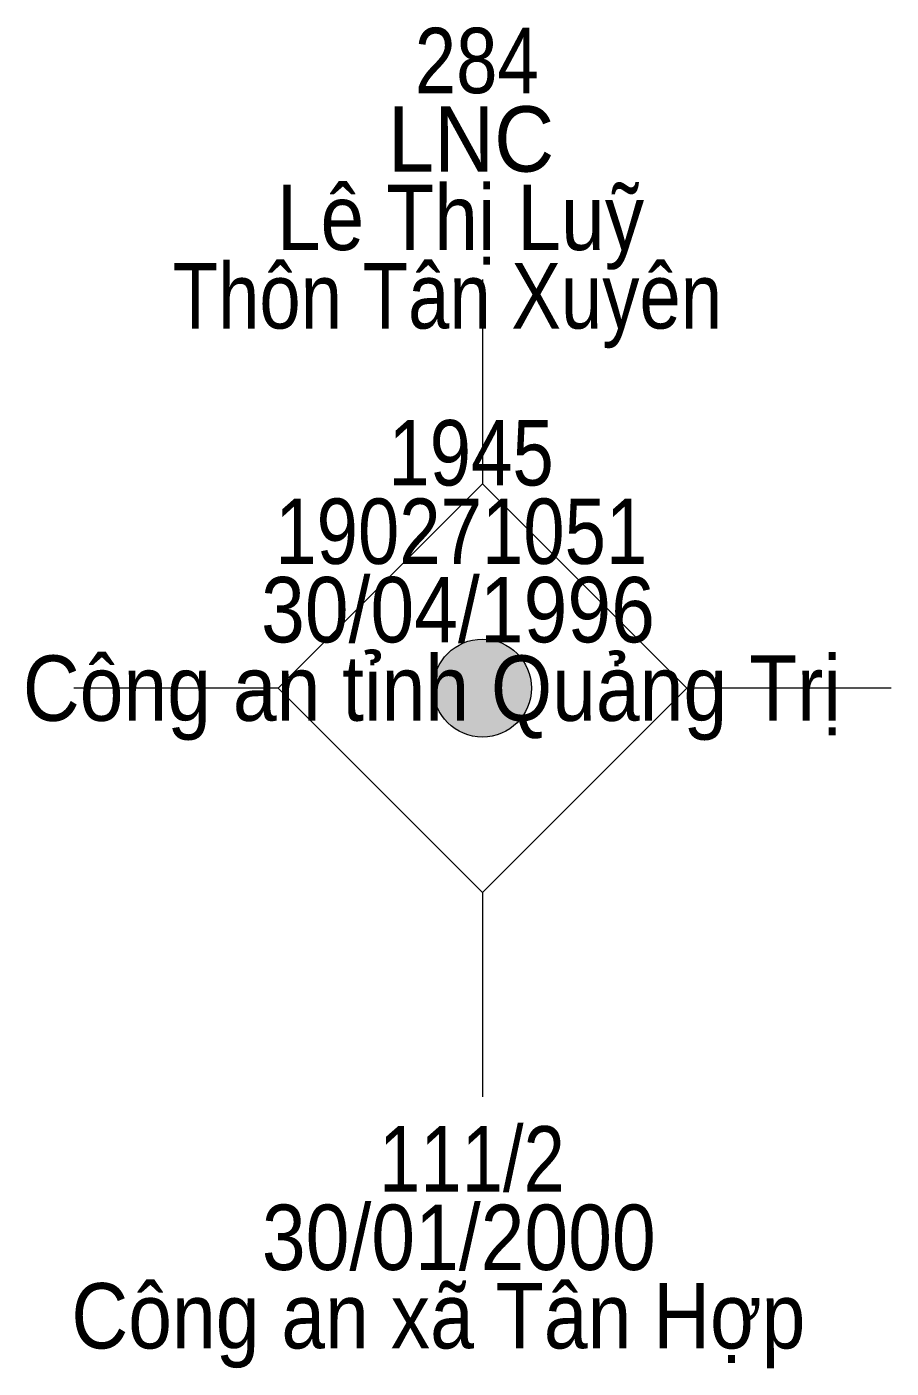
# Model space of a CAD drawing. Header units: metres. Extents: x 550999 to 552168, y 1840994 to 1841978.
# Drawn here: x 551598.36 to 551603.65, y 1841141.64 to 1841149.85 of the extents above; entities that cross this region are included whole.
import ezdxf
from ezdxf.enums import TextEntityAlignment as Align

# ---------------------------------------------------------------- set-up
doc = ezdxf.new("R2010")
doc.units = ezdxf.units.M
doc.header["$LTSCALE"] = 0.16
doc.layers.add('11', color=7, linetype='Continuous', lineweight=13)
doc.layers.add('15', color=7, linetype='Continuous')

msp = doc.modelspace()

# ---------------------------------------------------------------- hatches: boundary and pattern name
at = {"layer": '11'}
msp.add_hatch(color=256, dxfattribs=at).paths.add_polyline_path([(551601.4495, 1841145.8, 1), (551600.8495, 1841145.8, 1)])

# ---------------------------------------------------------------- linework, layer by layer
for p, q in [((551601.15, 1841148.3), (551601.15, 1841147.05)), ((551599.9, 1841145.8), (551598.65, 1841145.8)), ((551603.65, 1841145.8), (551602.4, 1841145.8)), ((551601.15, 1841144.55), (551601.15, 1841143.3))]:
    msp.add_line(p, q, dxfattribs=at)
msp.add_lwpolyline([(551601.15, 1841147.05), (551599.9, 1841145.8), (551601.15, 1841144.55), (551602.4, 1841145.8)], close=True, dxfattribs=at)
msp.add_circle((551601.1495, 1841145.8), 0.3, dxfattribs=at)

# ---------------------------------------------------------------- texts
at = {"layer": '15'}
for s, width, p in [('284', 0.85, (551601.115, 1841149.44)), ('LNC', 0.95, (551601.08, 1841148.96)), ('Lê Thị Luỹ', 0.9, (551601.015, 1841148.48)), ('Thôn Tân Xuyên', 0.85, (551600.935, 1841148)), ('1945', 0.85, (551601.08, 1841147.04)), ('190271051', 0.85, (551601.02, 1841146.56)), ('30/04/1996', 0.9, (551601, 1841146.08)), ('Công an tỉnh Quảng Trị', 0.9, (551600.84, 1841145.6)), ('111/2', 0.85, (551601.085, 1841142.72)), ('30/01/2000', 0.9, (551601.005, 1841142.24)), ('Công an xã Tân Hợp', 0.9, (551600.88, 1841141.76))]:
    msp.add_text(s, height=0.4, dxfattribs=dict(at, width=width)).set_placement(p, align=Align.CENTER)

doc.saveas('drawing.dxf')
